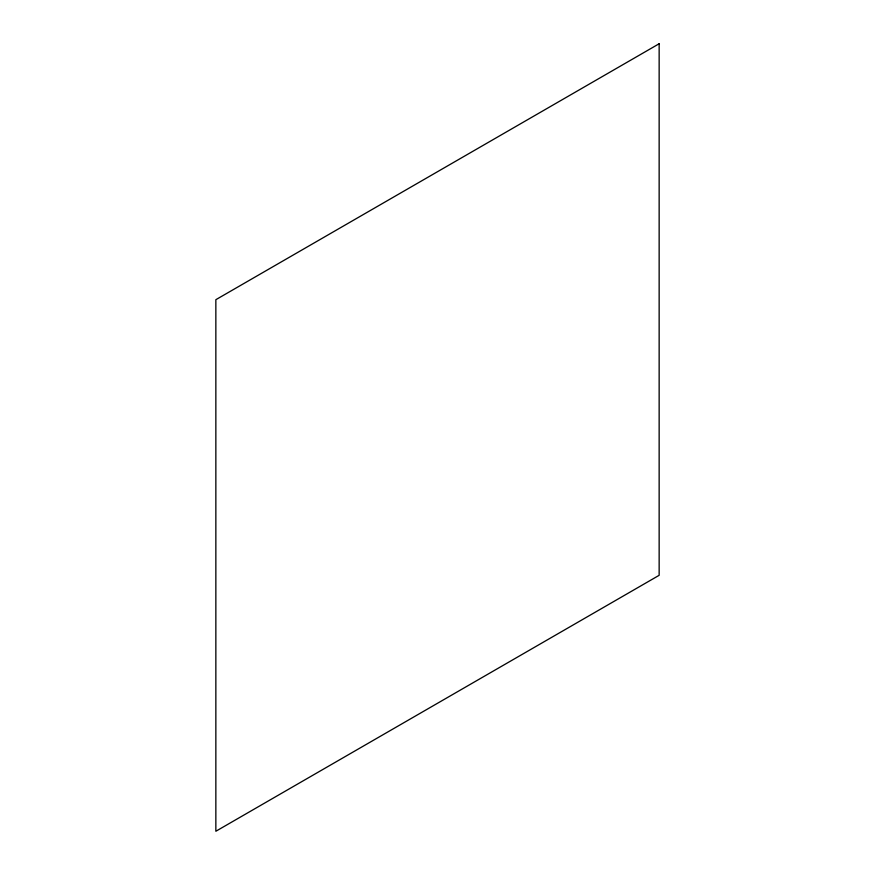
<?xml version="1.0" encoding="UTF-8"?>
<svg xmlns="http://www.w3.org/2000/svg" width="875" height="875" viewBox="0 0 875 875"><rect width="100%" height="100%" fill="white"/><g stroke="black" fill="none" stroke-linecap="round" stroke-linejoin="round"><path stroke-width="1.31" d="M659.148 43.75L215.852 299.688L215.852 831.25L659.148 575.312L659.148 43.75"/></g></svg>
